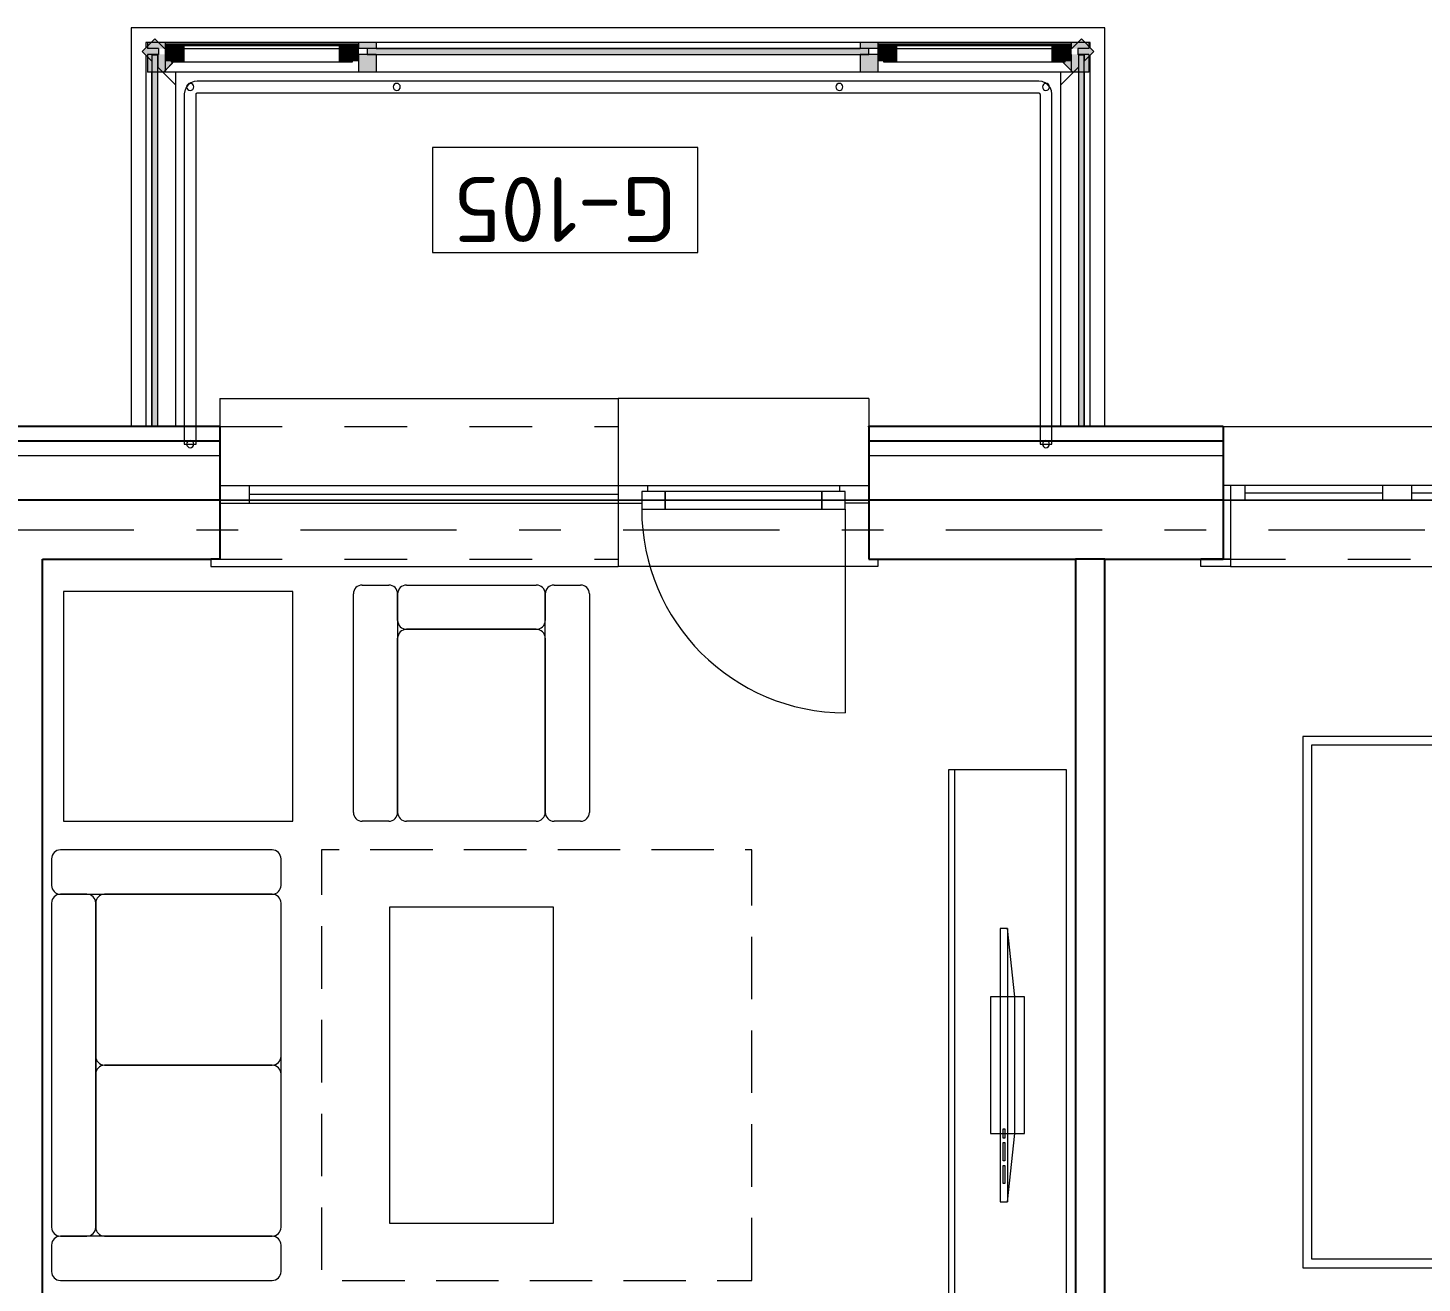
# Model space of a CAD drawing. Header units: millimetres. Extents: x 18162 to 3540582, y 72188 to 247925.
# Drawn here: x 356494 to 361219, y 94094 to 98346 of the extents above; entities that cross this region are included whole.
import ezdxf
from ezdxf.enums import TextEntityAlignment as Align

# ---------------------------------------------------------------- set-up
doc = ezdxf.new("R2010")
doc.units = ezdxf.units.MM
doc.header["$MEASUREMENT"] = 0
doc.set_wipeout_variables(frame=1)
for name, pattern in [('Dashed', [423.333333, 211.666667, -211.666667]), ('Double Dashed', [1093.611073, 529.166651, -211.666656, 141.111112, -211.666656]), ('Hidden Line', [317.5, 211.666667, -105.833333]), ('Wipeout_Contour', [1000, 0, -1000])]:
    doc.linetypes.add(name, pattern=pattern)
for name, color, linetype in [('Archicad Windows', 7, 'Continuous'), ('Archicad Zone Stamps', 7, 'Continuous'), ('Finish - Wall', 7, 'Continuous'), ('Interior - Furniture', 7, 'Continuous'), ('Interior - Stair & Railing', 7, 'Continuous'), ('Model Unit - Zone A', 7, 'Continuous'), ('Structural - Bearing', 7, 'Continuous'), ('Structural - Grid', 7, 'Continuous')]:
    doc.layers.add(name, color=color, linetype=linetype)
doc.styles.add('GENERATED_STYLE_2', font='')
doc.styles.add('GENERATED_STYLE_3', font='', dxfattribs={"width": 0.8})
doc.styles.get('GENERATED_STYLE_2').set_extended_font_data('ISOCPEUR MON')
doc.styles.get('GENERATED_STYLE_3').set_extended_font_data('ISOCPEUR MON')

# ---------------------------------------------------------------- blocks, each defined once
blk = doc.blocks.new('Carpet 27[27]_3', base_point=(358947.7, 95561.1))
at = {"layer": 'Interior - Furniture', "color": 7, "linetype": 'Hidden Line', "lineweight": 5, "flags": 128}
blk.add_lwpolyline([(358947.7, 94102.8), (358947.7, 95561.1), (357489.4, 95561.1), (357489.4, 94102.8)], close=True, dxfattribs=at)
blk = doc.blocks.new('Тагт - 50%_G-105_40_3', base_point=(358314.8, 97762.7))
at = {"layer": 'Archicad Zone Stamps', "color": 7, "linetype": 'Continuous', "lineweight": 5}
for p, q in [((358764.8, 97940.1), (357864.8, 97940.1)), ((357864.8, 97940.1), (357864.8, 97585.3)), ((358764.8, 97585.3), (358764.8, 97940.1)), ((357864.8, 97585.3), (358764.8, 97585.3))]:
    blk.add_line(p, q, dxfattribs=at)
at = {"layer": 'Archicad Zone Stamps', "color": 7, "lineweight": 5, "style": 'GENERATED_STYLE_2'}
for tag, p in [('DUMMY_861', (357941.6, 97620.8)), ('ROOM_NUMBER', (358314.8, 97620.8))]:
    blk.add_attdef(tag, text='', height=220, rotation=180, dxfattribs=at).set_placement(p, align=Align.TOP_CENTER)
blk = doc.blocks.new('Window with Sidelight 27[10]_3', base_point=(318570.5, 0))
at = {"layer": 'Archicad Windows', "color": 7, "linetype": 'Continuous', "lineweight": 13}
for p, q in [((360544, 96995.7), (362144, 96995.7)), ((360544, 96995.7), (360544, 96945.7)), ((362144, 96995.7), (362144, 96945.7)), ((360544, 96945.7), (360544, 96895.7)), ((362144, 96945.7), (362144, 96895.7)), ((360544, 96895.7), (360544, 96795.7)), ((362144, 96895.7), (362144, 96795.7)), ((360569, 96795.7), (360544, 96795.7)), ((360544, 96795.7), (360544, 96745.7)), ((360544, 96795.7), (360544, 96745.7)), ((360619, 96795.7), (360569, 96795.7)), ((360569, 96795.7), (360569, 96745.7)), ((360619, 96745.7), (360619, 96795.7)), ((361084, 96795.7), (360619, 96795.7)), ((360619, 96770.7), (361084, 96770.7)), ((361134, 96795.7), (361084, 96795.7)), ((361084, 96795.7), (361084, 96745.7)), ((361184, 96795.7), (361134, 96795.7)), ((361184, 96745.7), (361184, 96795.7)), ((362069, 96795.7), (361184, 96795.7)), ((361184, 96770.7), (362069, 96770.7)), ((362119, 96795.7), (362069, 96795.7)), ((362069, 96795.7), (362069, 96745.7)), ((362144, 96795.7), (362119, 96795.7)), ((362119, 96795.7), (362119, 96745.7)), ((362144, 96795.7), (362144, 96745.7)), ((362144, 96795.7), (362144, 96745.7)), ((360544, 96545.7), (360544, 96745.7)), ((360544, 96745.7), (360569, 96745.7)), ((360544, 96745.7), (360569, 96745.7)), ((360544, 96745.7), (360544, 96545.7)), ((360544, 96745.7), (360544, 96545.7)), ((360569, 96745.7), (360569, 96545.7)), ((360569, 96745.7), (360619, 96745.7)), ((360619, 96745.7), (361084, 96745.7)), ((361084, 96745.7), (361134, 96745.7)), ((361134, 96745.7), (361184, 96745.7)), ((361184, 96745.7), (362069, 96745.7)), ((362069, 96745.7), (362119, 96745.7)), ((362119, 96545.7), (362119, 96745.7)), ((362119, 96745.7), (362144, 96745.7)), ((362119, 96745.7), (362144, 96745.7)), ((362144, 96745.7), (362144, 96545.7)), ((362144, 96745.7), (362144, 96545.7)), ((362144, 96745.7), (362144, 96545.7)), ((360469, 96520.7), (360469, 96545.7)), ((360469, 96545.7), (360569, 96545.7)), ((360544, 96545.7), (360469, 96545.7)), ((360544, 96545.7), (360469, 96545.7)), ((360569, 96545.7), (360544, 96545.7)), ((360569, 96545.7), (360569, 96520.7)), ((362144, 96545.7), (362119, 96545.7)), ((362119, 96545.7), (362219, 96545.7)), ((362119, 96520.7), (362119, 96545.7)), ((362144, 96545.7), (362219, 96545.7)), ((362144, 96545.7), (362219, 96545.7)), ((362219, 96545.7), (362219, 96520.7)), ((360569, 96520.7), (360469, 96520.7)), ((360569, 96520.7), (362119, 96520.7)), ((362219, 96520.7), (362119, 96520.7))]:
    blk.add_line(p, q, dxfattribs=at)
at = {"layer": 'Archicad Windows', "color": 7, "linetype": 'Dashed', "lineweight": 13}
blk.add_line((360544, 96545.7), (362144, 96545.7), dxfattribs=at)
blk = doc.blocks.new('Terrace Door 01 27[11]_3', base_point=(318570.5, 0))
at = {"layer": 'Archicad Windows', "color": 7, "linetype": 'Continuous', "lineweight": 13}
for p, q in [((357144, 97090.7), (358494, 97090.7)), ((357144, 97090.7), (357144, 96995.7)), ((358494, 97090.7), (358494, 96795.7)), ((359344, 97090.7), (358494, 97090.7)), ((359344, 97090.7), (359344, 96995.7)), ((357144, 96795.7), (359344, 96795.7)), ((357144, 96795.7), (357144, 96735.7)), ((357244, 96795.7), (357244, 96735.7)), ((357244, 96765.7), (358494, 96765.7)), ((358494, 96795.7), (358494, 96735.7)), ((358594, 96795.7), (358594, 96775.7)), ((358654, 96775.7), (358654, 96715.7)), ((359184, 96775.7), (359184, 96715.7)), ((359244, 96795.7), (359244, 96775.7)), ((359344, 96795.7), (359344, 96735.7)), ((357144, 96735.7), (357244, 96735.7)), ((357244, 96735.7), (358494, 96735.7)), ((358494, 96735.7), (358494, 96520.7)), ((358494, 96735.7), (358494, 96520.7)), ((358494, 96735.7), (358574, 96735.7)), ((358654, 96745.7), (359184, 96745.7)), ((359344, 96735.7), (359264, 96735.7)), ((359264, 96715.7), (359264, 96025.7)), ((357114, 96545.7), (357114, 96520.7)), ((359374, 96545.7), (359374, 96520.7)), ((357114, 96520.7), (358494, 96520.7)), ((359374, 96520.7), (358494, 96520.7))]:
    blk.add_line(p, q, dxfattribs=at)
at = {"layer": 'Archicad Windows', "color": 7, "linetype": 'Dashed', "lineweight": 13}
for p, q in [((357144, 96995.7), (358494, 96995.7)), ((357144, 96545.7), (358494, 96545.7))]:
    blk.add_line(p, q, dxfattribs=at)
at = {"layer": 'Archicad Windows', "color": 7, "linetype": 'Continuous', "lineweight": 13, "flags": 128}
for points in [[(358574, 96775.7), (358574, 96715.7), (358654, 96715.7), (358654, 96775.7)], [(358654, 96775.7), (358654, 96715.7), (359184, 96715.7), (359184, 96775.7)], [(359184, 96775.7), (359184, 96715.7), (359264, 96715.7), (359264, 96775.7)]]:
    blk.add_lwpolyline(points, close=True, dxfattribs=at)
at = {"layer": 'Archicad Windows', "color": 7, "linetype": 'Continuous', "lineweight": 13}
blk.add_arc((359264, 96715.7), 690, 180, 270, dxfattribs=at)
blk = doc.blocks.new('Bed Layout 27[79]_3', base_point=(362814, 95045.7))
at = {"layer": 'Interior - Furniture', "color": 7, "linetype": 'Continuous', "lineweight": 5}
for p, q in [((362394, 96445.7), (362394, 95945.7)), ((362814, 96445.7), (362394, 96445.7)), ((362814, 95945.7), (362814, 96445.7)), ((360814, 95945.7), (360814, 94145.7)), ((362814, 95945.7), (360814, 95945.7)), ((362194, 95915.7), (360844, 95915.7)), ((360844, 95915.7), (360844, 95045.7)), ((362374, 95735.7), (362194, 95915.7)), ((362194, 95915.7), (362194, 95735.7)), ((362394, 95945.7), (362814, 95945.7)), ((362814, 94145.7), (362814, 95945.7)), ((362374, 95735.7), (362194, 95735.7)), ((362374, 95045.7), (362374, 95735.7)), ((360844, 95045.7), (360844, 94175.7)), ((362374, 94355.7), (362374, 95045.7)), ((362194, 94175.7), (362374, 94355.7)), ((362194, 94175.7), (362194, 94355.7)), ((362374, 94355.7), (362194, 94355.7)), ((360844, 94175.7), (362194, 94175.7)), ((360814, 94145.7), (362814, 94145.7))]:
    blk.add_line(p, q, dxfattribs=at)
at = {"layer": 'Interior - Furniture', "color": 7, "linetype": 'Continuous', "lineweight": 5, "flags": 128}
blk.add_lwpolyline([(362604, 96095.7, 1), (362604, 96295.7, 1)], format="xyb", close=True, dxfattribs=at)
for points in [[(362374, 95105.7), (362754, 95105.7), (362754, 95885.7), (362334, 95885.7), (362334, 95775.7), (362374, 95735.7)], [(362374, 94355.7), (362334, 94315.7), (362334, 94205.7), (362754, 94205.7), (362754, 94985.7), (362374, 94985.7)]]:
    blk.add_lwpolyline(points, close=True, dxfattribs=at)
blk = doc.blocks.new('Coffee Table 04 27[85]_3', base_point=(358275.2, 95366.7))
at = {"layer": 'Interior - Furniture', "color": 7, "linetype": 'Continuous', "lineweight": 5, "flags": 128}
blk.add_lwpolyline([(358275.2, 95366.7), (357718.9, 95366.7), (357718.9, 94297.3), (358275.2, 94297.3)], close=True, dxfattribs=at)
blk = doc.blocks.new('Sofa 01 27[86]_3', base_point=(356574, 94102.8))
at = {"layer": 'Interior - Furniture', "color": 7, "linetype": 'Continuous', "lineweight": 5}
for p, q in [((357321.8, 95561.1), (356604, 95561.1)), ((356574, 95531.1), (356574, 95441.1)), ((357351.8, 95441.1), (357351.8, 95531.1)), ((356694, 95411.1), (356604, 95411.1)), ((356604, 95411.1), (357321.8, 95411.1)), ((357321.8, 95411.1), (356754, 95411.1)), ((357321.8, 95411.1), (356754, 95411.1)), ((356574, 95381.1), (356574, 94282.8)), ((356724, 95381.1), (356724, 94862)), ((356724, 95381.1), (356724, 94282.8)), ((356724, 94282.8), (356724, 95381.1)), ((357351.8, 94862), (357351.8, 95381.1)), ((357351.8, 94282.8), (357351.8, 95381.1)), ((357321.8, 94832), (356754, 94832)), ((356754, 94832), (357321.8, 94832)), ((356724, 94802), (356724, 94282.8)), ((357351.8, 94282.8), (357351.8, 94802)), ((356574, 94222.8), (356574, 94132.8)), ((356604, 94252.8), (356694, 94252.8)), ((357321.8, 94252.8), (356604, 94252.8)), ((356754, 94252.8), (357321.8, 94252.8)), ((356754, 94252.8), (357321.8, 94252.8)), ((357351.8, 94132.8), (357351.8, 94222.8)), ((356604, 94102.8), (357321.8, 94102.8))]:
    blk.add_line(p, q, dxfattribs=at)
for centre, start, end in [((356604, 95531.1), 90, 180), ((357321.8, 95531.1), 0, 90), ((356604, 95441.1), 180, 270), ((357321.8, 95441.1), 270, 0), ((356604, 95381.1), 90, 180), ((356694, 95381.1), 0, 90), ((356754, 95381.1), 90, 180), ((356754, 95381.1), 90, 180), ((357321.8, 95381.1), 0, 90), ((357321.8, 95381.1), 0, 90), ((356754, 94862), 180, 270), ((356754, 94802), 90, 180), ((357321.8, 94862), 270, 0), ((357321.8, 94802), 0, 90), ((356604, 94282.8), 180, 270), ((356694, 94282.8), 270, 0), ((356754, 94282.8), 180, 270), ((356754, 94282.8), 180, 270), ((357321.8, 94282.8), 270, 0), ((357321.8, 94282.8), 270, 0), ((356604, 94222.8), 90, 180), ((357321.8, 94222.8), 0, 90), ((356604, 94132.8), 180, 270), ((357321.8, 94132.8), 270, 0)]:
    blk.add_arc(centre, 30, start, end, dxfattribs=at)
blk = doc.blocks.new('Sofa 01 27[87]_3', base_point=(358397, 96458.4))
at = {"layer": 'Interior - Furniture', "color": 7, "linetype": 'Continuous', "lineweight": 5}
for p, q in [((357627, 96458.4), (357717, 96458.4)), ((357777, 96458.4), (358217, 96458.4)), ((358277, 96458.4), (358367, 96458.4)), ((357597, 95688.4), (357597, 96428.4)), ((357747, 96338.4), (357747, 96428.4)), ((357747, 96428.4), (357747, 95688.4)), ((358247, 96428.4), (358247, 96338.4)), ((358247, 95688.4), (358247, 96428.4)), ((358397, 96428.4), (358397, 95688.4)), ((357777, 96308.4), (358217, 96308.4)), ((357777, 96308.4), (358217, 96308.4)), ((358217, 96308.4), (357777, 96308.4)), ((357747, 95688.4), (357747, 96278.4)), ((357747, 95688.4), (357747, 96278.4)), ((358247, 96278.4), (358247, 95688.4)), ((358247, 96278.4), (358247, 95688.4)), ((357717, 95658.4), (357627, 95658.4)), ((358217, 95658.4), (357777, 95658.4)), ((358217, 95658.4), (357777, 95658.4)), ((358367, 95658.4), (358277, 95658.4))]:
    blk.add_line(p, q, dxfattribs=at)
for centre, start, end in [((357627, 96428.4), 90, 180), ((357717, 96428.4), 0, 90), ((357777, 96428.4), 90, 180), ((358217, 96428.4), 0, 90), ((358277, 96428.4), 90, 180), ((358367, 96428.4), 0, 90), ((357777, 96338.4), 180, 270), ((358217, 96338.4), 270, 0), ((357777, 96278.4), 90, 180), ((357777, 96278.4), 90, 180), ((358217, 96278.4), 0, 90), ((358217, 96278.4), 0, 90), ((357627, 95688.4), 180, 270), ((357717, 95688.4), 270, 0), ((357777, 95688.4), 180, 270), ((357777, 95688.4), 180, 270), ((358217, 95688.4), 270, 0), ((358217, 95688.4), 270, 0), ((358277, 95688.4), 180, 270), ((358367, 95688.4), 270, 0)]:
    blk.add_arc(centre, 30, start, end, dxfattribs=at)
blk = doc.blocks.new('Coffee Table 04 27[88]_3', base_point=(357392.1, 96436.1))
at = {"layer": 'Interior - Furniture', "color": 7, "linetype": 'Continuous', "lineweight": 5, "flags": 128}
blk.add_lwpolyline([(357392.1, 96436.1), (356614.4, 96436.1), (356614.4, 95658.4), (357392.1, 95658.4)], close=True, dxfattribs=at)
blk = doc.blocks.new('TV Stand Mounted 27[89]_3', base_point=(359614, 95832))
at = {"layer": 'Interior - Furniture', "color": 7, "linetype": 'Continuous', "lineweight": 5}
blk.add_line((359634, 95832), (359634, 93832), dxfattribs=at)
at = {"layer": 'Interior - Furniture', "color": 7, "linetype": 'Continuous', "lineweight": 5, "flags": 128}
blk.add_lwpolyline([(359614, 95832), (359614, 93832), (360014, 93832), (360014, 95832)], close=True, dxfattribs=at)
blk = doc.blocks.new('Flat Panel TV 27[90]_3', base_point=(359789, 95294.7))
at = {"layer": 'Interior - Furniture', "color": 7, "linetype": 'Continuous', "lineweight": 5}
for p, q in [((359814, 95294.7), (359814, 94369.2)), ((359799, 94585.2), (359799, 94616)), ((359799, 94616), (359805.2, 94616)), ((359805.2, 94616), (359805.2, 94585.2)), ((359805.2, 94585.2), (359799, 94585.2)), ((359799, 94508), (359799, 94569.7)), ((359799, 94569.7), (359805.2, 94569.7)), ((359805.2, 94569.7), (359805.2, 94508)), ((359805.2, 94508), (359799, 94508)), ((359799, 94430.9), (359799, 94492.6)), ((359799, 94492.6), (359805.2, 94492.6)), ((359805.2, 94492.6), (359805.2, 94430.9)), ((359805.2, 94430.9), (359799, 94430.9))]:
    blk.add_line(p, q, dxfattribs=at)
at = {"layer": 'Interior - Furniture', "color": 7, "linetype": 'Continuous', "lineweight": 5, "flags": 128}
for points in [[(359789, 95294.7), (359789, 94369.2), (359814, 94369.2), (359839, 94600.6), (359839, 95063.4), (359814, 95294.7)], [(359756.1, 95063.4), (359756.1, 94600.6), (359871.8, 94600.6), (359871.8, 95063.4)]]:
    blk.add_lwpolyline(points, close=True, dxfattribs=at)
blk = doc.blocks.new('Standard grid marker[171]_3', base_point=(336732.8, 96645.7))
at = {"layer": 'Structural - Grid', "color": 13, "linetype": 'Double Dashed', "lineweight": 13}
blk.add_line((337732.8, 96645.7), (372294.9, 96645.7), dxfattribs=at)
at = {"layer": 'Structural - Grid', "color": 13, "lineweight": 13, "style": 'GENERATED_STYLE_3'}
blk.add_attdef('AC_MarkerText_1', text='', height=250, rotation=180, dxfattribs=at).set_placement((373594.9, 96520.7), align=Align.TOP_CENTER)

msp = doc.modelspace()

# ---------------------------------------------------------------- linework, layer by layer
at = {"layer": 'Finish - Wall', "color": 7, "linetype": 'Continuous', "lineweight": 13}
for p, q in [((356994, 96935.7), (356894, 96935.7)), ((360094, 96935.7), (359994, 96935.7))]:
    msp.add_line(p, q, dxfattribs=at)
at = {"layer": 'Interior - Stair & Railing', "color": 7, "linetype": 'Continuous', "lineweight": 13}
for p, q in [((357026.6, 98135.3), (357025.3, 98132.4)), ((357029.9, 98143.3), (357026.6, 98135.3)), ((357037, 98152.6), (357029.9, 98143.3)), ((357046.4, 98159.8), (357037, 98152.6)), ((357057.3, 98164.3), (357046.4, 98159.8)), ((357067.7, 98165.7), (357057.3, 98164.3)), ((357069, 98165.7), (357067.7, 98165.7)), ((357085, 98165.7), (357069, 98165.7)), ((359877.9, 98165.7), (357085, 98165.7)), ((359894, 98165.7), (359877.9, 98165.7)), ((359920.3, 98165.7), (359894, 98165.7)), ((359930.7, 98164.3), (359920.3, 98165.7)), ((359933.6, 98163.1), (359930.7, 98164.3)), ((359941.6, 98159.8), (359933.6, 98163.1)), ((359950.9, 98152.6), (359941.6, 98159.8)), ((359958.1, 98143.3), (359950.9, 98152.6)), ((359962.6, 98132.4), (359958.1, 98143.3)), ((357025.3, 98132.4), (357024, 98122)), ((357024, 98122), (357024, 98095.7)), ((357024, 98095.7), (357024, 98079.6)), ((357064, 98119.8), (357064.3, 98121.9)), ((357064, 98119.4), (357064, 98119.8)), ((357064, 98095.7), (357064, 98119.4)), ((357064, 98079.6), (357064, 98095.7)), ((357064.3, 98121.9), (357064.8, 98123.1)), ((357064.8, 98123.1), (357065.6, 98124.1)), ((357065.6, 98124.1), (357066.6, 98124.9)), ((357066.6, 98124.9), (357067.7, 98125.3)), ((357067.7, 98125.3), (357070.3, 98125.7)), ((357070.3, 98125.7), (357085, 98125.7)), ((357085, 98125.7), (359877.9, 98125.7)), ((359877.9, 98125.7), (359894, 98125.7)), ((359894, 98125.7), (359917.7, 98125.7)), ((359917.7, 98125.7), (359918.1, 98125.6)), ((359918.1, 98125.6), (359920.2, 98125.3)), ((359920.2, 98125.3), (359921.4, 98124.9)), ((359921.4, 98124.9), (359922.4, 98124.1)), ((359922.4, 98124.1), (359923.2, 98123.1)), ((359923.2, 98123.1), (359923.6, 98121.9)), ((359923.6, 98121.9), (359924, 98119.4)), ((359924, 98119.4), (359924, 98104.6)), ((359964, 98122), (359962.6, 98132.4)), ((359964, 98120.7), (359964, 98122)), ((359964, 98104.6), (359964, 98120.7))]:
    msp.add_line(p, q, dxfattribs=at)
at = {"layer": 'Interior - Stair & Railing', "color": 7, "linetype": 'Continuous', "lineweight": 13, "flags": 128}
for points in [[(357056, 98145.7, 1), (357032, 98145.7, 1)], [(357744, 98133.7, 1), (357744, 98157.7, 1)], [(359244, 98133.7, 1), (359244, 98157.7, 1)], [(359944, 98133.7, 1), (359944, 98157.7, 1)]]:
    msp.add_lwpolyline(points, format="xyb", close=True, dxfattribs=at)
at = {"layer": 'Structural - Bearing', "color": 7, "linetype": 'Continuous', "lineweight": 13, "flags": 128}
for points in [[(360144, 98345.7), (356844, 98345.7), (356844, 96745.7), (360144, 96745.7)], [(339344, 96745.7), (339344, 78545.7), (369544, 78545.7), (369544, 96745.7), (356344, 96745.7), (356344, 92545.7), (353844, 92545.7), (353844, 96745.7)]]:
    msp.add_lwpolyline(points, close=True, dxfattribs=at)

# ---------------------------------------------------------------- block references
at = {"layer": 'Interior - Furniture', "color": 7, "linetype": 'Continuous', "lineweight": 5}
for name, p in [('Coffee Table 04 27[88]_3', (357392.1, 96436.1)), ('Sofa 01 27[87]_3', (358397, 96458.4)), ('Bed Layout 27[79]_3', (362814, 95045.7)), ('TV Stand Mounted 27[89]_3', (359614, 95832)), ('Sofa 01 27[86]_3', (356574, 94102.8)), ('Coffee Table 04 27[85]_3', (358275.2, 95366.7)), ('Flat Panel TV 27[90]_3', (359789, 95294.7))]:
    msp.add_blockref(name, p, dxfattribs=at)
at = {"layer": 'Interior - Furniture', "color": 7, "linetype": 'Hidden Line', "lineweight": 5}
msp.add_blockref('Carpet 27[27]_3', (358947.7, 95561.1), dxfattribs=at)
at = {"layer": 'Model Unit - Zone A', "color": 7, "linetype": 'Continuous', "lineweight": 5}
msp.add_blockref('Тагт - 50%_G-105_40_3', (358314.8, 97762.7), dxfattribs=at).add_auto_attribs({'ROOM_NUMBER': 'G-105'})

# ---------------------------------------------------------------- next in the draw order: wipeouts: each hides what was drawn before it
at = {"color": 254, "linetype": 'Wipeout_Contour', "lineweight": 0, "ltscale": 1110556.542888961}
msp.add_wipeout([(356899, 98295.7), (356894, 98295.7), (356899, 98290.7)], dxfattribs=at).dxf.layer = 'Finish - Wall'
at = {"color": 254, "linetype": 'Wipeout_Contour', "lineweight": 0, "ltscale": 1119796.508137034}
msp.add_wipeout([(360089, 98290.7), (360094, 98295.7), (360089, 98295.7)], dxfattribs=at).dxf.layer = 'Finish - Wall'
at = {"color": 254, "linetype": 'Wipeout_Contour', "lineweight": 0, "ltscale": 1486828.901198426}
msp.add_wipeout([(359314, 98255.7), (357674, 98255.7), (357674, 98195.7), (359314, 98195.7)], dxfattribs=at).dxf.layer = 'Finish - Wall'
at = {"color": 254, "linetype": 'Wipeout_Contour', "lineweight": 0, "ltscale": 1480919.995433639}
msp.add_wipeout([(356953, 98195.7), (356952.3, 98195), (356994, 98153.2), (356994, 98195.7)], dxfattribs=at).dxf.layer = 'Finish - Wall'
at = {"color": 254, "linetype": 'Wipeout_Contour', "lineweight": 0, "ltscale": 1865833.077426937}
msp.add_wipeout([(359994, 98153.2), (360035.7, 98195), (360035, 98195.7), (360029, 98195.7), (359994, 98195.7)], dxfattribs=at).dxf.layer = 'Finish - Wall'

# ---------------------------------------------------------------- next in the draw order: linework, layer by layer
at = {"layer": 'Finish - Wall', "color": 7, "linetype": 'Continuous', "lineweight": 13, "flags": 128}
msp.add_lwpolyline([(359314, 98195.7), (357674, 98195.7)], dxfattribs=at)

# ---------------------------------------------------------------- next in the draw order: wipeouts: each hides what was drawn before it
at = {"color": 254, "linetype": 'Wipeout_Contour', "lineweight": 0, "ltscale": 1480731.747314631}
msp.add_wipeout([(356894, 98295.7), (356894, 98278.1), (356899, 98283.1), (356899, 98290.7)], dxfattribs=at).dxf.layer = 'Finish - Wall'
at = {"color": 254, "linetype": 'Wipeout_Contour', "lineweight": 0, "ltscale": 1486892.336841953}
msp.add_wipeout([(357674, 98275.7), (359314, 98275.7), (359314, 98295.7), (357674, 98295.7)], dxfattribs=at).dxf.layer = 'Finish - Wall'
at = {"color": 254, "linetype": 'Wipeout_Contour', "lineweight": 0, "ltscale": 1493056.908359266}
msp.add_wipeout([(360089, 98290.7), (360089, 98283.1), (360094, 98278.1), (360094, 98295.7)], dxfattribs=at).dxf.layer = 'Finish - Wall'
at = {"color": 254, "linetype": 'Wipeout_Contour', "lineweight": 0, "ltscale": 2222673.637263429}
msp.add_wipeout([(356959, 98195.7), (357614, 98195.7), (357614, 98255.7), (356976.4, 98255.7), (356994.7, 98237.4), (356959, 98201.7)], dxfattribs=at).dxf.layer = 'Finish - Wall'
at = {"color": 254, "linetype": 'Wipeout_Contour', "lineweight": 0, "ltscale": 2237807.741124851}
msp.add_wipeout([(360011.5, 98255.7), (359374, 98255.7), (359374, 98195.7), (360029, 98195.7), (360029, 98201.7), (359993.3, 98237.4)], dxfattribs=at).dxf.layer = 'Finish - Wall'

# ---------------------------------------------------------------- next in the draw order: linework, layer by layer
at = {"layer": 'Finish - Wall', "color": 7, "linetype": 'Continuous', "lineweight": 13}
for p, q in [((357674, 98195.7), (357614, 98195.7)), ((359374, 98195.7), (359314, 98195.7))]:
    msp.add_line(p, q, dxfattribs=at)
at = {"layer": 'Finish - Wall', "color": 7, "linetype": 'Continuous', "lineweight": 13, "flags": 128}
for points in [[(356899, 98295.7), (356894, 98295.7)], [(356894, 98295.7), (356894, 98278.1)], [(360094, 98295.7), (360089, 98295.7)], [(360094, 98278.1), (360094, 98295.7)]]:
    msp.add_lwpolyline(points, dxfattribs=at)

# ---------------------------------------------------------------- next in the draw order: wipeouts: each hides what was drawn before it
at = {"color": 254, "linetype": 'Wipeout_Contour', "lineweight": 0, "ltscale": 1482234.567682272}
msp.add_wipeout([(356959, 98275.7), (357614, 98275.7), (357614, 98295.7), (356959, 98295.7)], dxfattribs=at).dxf.layer = 'Finish - Wall'
at = {"color": 254, "linetype": 'Wipeout_Contour', "lineweight": 0, "ltscale": 1491550.779090185}
msp.add_wipeout([(359374, 98275.7), (360029, 98275.7), (360029, 98295.7), (359374, 98295.7)], dxfattribs=at).dxf.layer = 'Finish - Wall'
at = {"color": 254, "linetype": 'Wipeout_Contour', "lineweight": 0, "ltscale": 1850463.20705397}
msp.add_wipeout([(356934, 96995.7), (356994, 96995.7), (356994, 98153.2), (356951.5, 98195.7), (356934, 98195.7)], dxfattribs=at).dxf.layer = 'Finish - Wall'
at = {"color": 254, "linetype": 'Wipeout_Contour', "lineweight": 0, "ltscale": 1865248.305855405}
msp.add_wipeout([(359994, 96995.7), (360054, 96995.7), (360054, 98195.7), (360036.4, 98195.7), (359994, 98153.2)], dxfattribs=at).dxf.layer = 'Finish - Wall'

# ---------------------------------------------------------------- next in the draw order: linework, layer by layer
at = {"layer": 'Finish - Wall', "color": 7, "linetype": 'Continuous', "lineweight": 13}
for p, q in [((356994, 96995.7), (356994, 96935.7)), ((359994, 96995.7), (359994, 96935.7))]:
    msp.add_line(p, q, dxfattribs=at)
at = {"layer": 'Finish - Wall', "color": 7, "linetype": 'Continuous', "lineweight": 13, "flags": 128}
for points in [[(357614, 98195.7), (356959, 98195.7)], [(356994, 98195.7), (356994, 98153.2)], [(360029, 98195.7), (359374, 98195.7)], [(359994, 98153.2), (359994, 98195.7)], [(356994, 98153.2), (356994, 96995.7)], [(359994, 96995.7), (359994, 98153.2)]]:
    msp.add_lwpolyline(points, dxfattribs=at)

# ---------------------------------------------------------------- next in the draw order: wipeouts: each hides what was drawn before it
at = {"color": 254, "linetype": 'Wipeout_Contour', "lineweight": 0, "ltscale": 2220383.030773554}
msp.add_wipeout([(356894, 96995.7), (356914, 96995.7), (356914, 98195.7), (356899, 98195.7), (356899, 98248.2), (356894, 98253.2)], dxfattribs=at).dxf.layer = 'Finish - Wall'
at = {"color": 254, "linetype": 'Wipeout_Contour', "lineweight": 0, "ltscale": 2238808.457104443}
msp.add_wipeout([(360074, 96995.7), (360094, 96995.7), (360094, 98253.2), (360089, 98248.2), (360089, 98195.7), (360074, 98195.7)], dxfattribs=at).dxf.layer = 'Finish - Wall'

# ---------------------------------------------------------------- next in the draw order: linework, layer by layer
at = {"layer": 'Finish - Wall', "color": 7, "linetype": 'Continuous', "lineweight": 13}
for p, q in [((356899, 98295.7), (356899, 98275.7)), ((360089, 98295.7), (360089, 98275.7))]:
    msp.add_line(p, q, dxfattribs=at)

# ---------------------------------------------------------------- next in the draw order: wipeouts: each hides what was drawn before it
at = {"color": 254, "linetype": 'Wipeout_Contour', "lineweight": 0, "ltscale": 1482227.678556825}
msp.add_wipeout([(357644, 98275.7), (356936.4, 98275.7), (356936.4, 98255.7), (357644, 98255.7)], dxfattribs=at).dxf.layer = 'Finish - Wall'
at = {"color": 254, "linetype": 'Wipeout_Contour', "lineweight": 0, "ltscale": 1480097.479955765}
msp.add_wipeout([(356914, 96975.7), (356934, 96975.7), (356934, 98195.7), (356914, 98195.7)], dxfattribs=at).dxf.layer = 'Finish - Wall'
at = {"color": 254, "linetype": 'Wipeout_Contour', "lineweight": 0, "ltscale": 1492216.482815241}
msp.add_wipeout([(360054, 96975.7), (360074, 96975.7), (360074, 98195.7), (360054, 98195.7)], dxfattribs=at).dxf.layer = 'Finish - Wall'

# ---------------------------------------------------------------- next in the draw order: hatches: boundary and pattern name
at = {"layer": 'Finish - Wall', "linetype": 'Continuous', "lineweight": 9}
for points in [[(356959, 98275.7), (356959, 98295.7), (356899, 98295.7), (356899, 98275.7)], [(356959, 98255.7), (356899, 98255.7), (356899, 98195.7), (356959, 98195.7)], [(356934, 96975.7), (356914, 96975.7), (356914, 96995.7), (356894, 96995.7), (356894, 96935.7), (356994, 96935.7), (356994, 96995.7), (356934, 96995.7)], [(360054, 96975.7), (360054, 96995.7), (359994, 96995.7), (359994, 96935.7), (360094, 96935.7), (360094, 96995.7), (360074, 96995.7), (360074, 96975.7)]]:
    msp.add_hatch(color=7, dxfattribs=at).paths.add_polyline_path(points)
at = {"layer": 'Finish - Wall', "linetype": 'Continuous', "lineweight": 13}
msp.add_hatch(color=7, dxfattribs=at).paths.add_polyline_path([(356914, 96975.7), (356934, 96975.7), (356934, 98253.2), (356914, 98253.2)])

# ---------------------------------------------------------------- next in the draw order: linework, layer by layer
at = {"layer": 'Finish - Wall', "color": 7, "linetype": 'Continuous', "lineweight": 13}
for p, q in [((356924, 98308.1), (356881.5, 98265.7)), ((356959, 98295.7), (356899, 98295.7)), ((356936.4, 98275.7), (356899, 98275.7)), ((356924, 98308.1), (356956.4, 98275.7)), ((356936.4, 98275.7), (356936.4, 98255.7)), ((356959, 98275.7), (356956.4, 98275.7)), ((356959, 98295.7), (356959, 98275.7)), ((357614, 98295.7), (357614, 98275.7)), ((356881.5, 98265.7), (356914, 98233.2)), ((356899, 98255.7), (356899, 98195.7)), ((356936.4, 98255.7), (356899, 98255.7)), ((356914, 98253.2), (356914, 98233.2)), ((356934, 98253.2), (356914, 98253.2)), ((356934, 98253.2), (356934, 98213.2)), ((356994.7, 98237.4), (356952.3, 98195)), ((356976.4, 98255.7), (356959, 98255.7)), ((356959, 98255.7), (356959, 98195.7)), ((356976.4, 98255.7), (356994.7, 98237.4)), ((357614, 98255.7), (357614, 98195.7)), ((360089, 98255.7), (360089, 98195.7)), ((356959, 98195.7), (356899, 98195.7)), ((356934, 98213.2), (356952.3, 98195)), ((360089, 98195.7), (360029, 98195.7)), ((360054, 98213.2), (360035.7, 98195)), ((356894, 96995.7), (356894, 96935.7)), ((356914, 96995.7), (356894, 96995.7)), ((356914, 96995.7), (356914, 96975.7)), ((356934, 96975.7), (356914, 96975.7)), ((356934, 96995.7), (356934, 96975.7)), ((356994, 96995.7), (356934, 96995.7)), ((360054, 96995.7), (359994, 96995.7)), ((360054, 96995.7), (360054, 96975.7)), ((360074, 96975.7), (360054, 96975.7)), ((360074, 96995.7), (360074, 96975.7)), ((360094, 96995.7), (360074, 96995.7)), ((360094, 96995.7), (360094, 96935.7))]:
    msp.add_line(p, q, dxfattribs=at)
at = {"layer": 'Finish - Wall', "color": 7, "linetype": 'Continuous', "lineweight": 13, "flags": 128}
for points in [[(357614, 98295.7), (356959, 98295.7)], [(356959, 98275.7), (357614, 98275.7)], [(356894, 98253.2), (356894, 96995.7)], [(356976.4, 98255.7), (357614, 98255.7)], [(360094, 96995.7), (360094, 98253.2)], [(356914, 96995.7), (356914, 98195.7)], [(356934, 96995.7), (356934, 98195.7)], [(356994, 98153.2), (356952.3, 98195)], [(360035.7, 98195), (359994, 98153.2)], [(360054, 98195.7), (360054, 96995.7)], [(360074, 98195.7), (360074, 96995.7)]]:
    msp.add_lwpolyline(points, dxfattribs=at)
msp.add_lwpolyline([(356914, 96975.7), (356934, 96975.7), (356934, 98253.2), (356914, 98253.2)], close=True, dxfattribs=at)

# ---------------------------------------------------------------- next in the draw order: wipeouts: each hides what was drawn before it
at = {"color": 254, "linetype": 'Wipeout_Contour', "lineweight": 0, "ltscale": 1486871.205095547}
msp.add_wipeout([(359344, 98255.7), (359344, 98275.7), (357644, 98275.7), (357644, 98255.7)], dxfattribs=at).dxf.layer = 'Finish - Wall'

# ---------------------------------------------------------------- next in the draw order: hatches: boundary and pattern name
at = {"layer": 'Finish - Wall', "linetype": 'Continuous', "lineweight": 9}
for points in [[(357674, 98275.7), (357674, 98295.7), (357614, 98295.7), (357614, 98275.7)], [(357674, 98255.7), (357614, 98255.7), (357614, 98195.7), (357674, 98195.7)]]:
    msp.add_hatch(color=7, dxfattribs=at).paths.add_polyline_path(points)

# ---------------------------------------------------------------- next in the draw order: linework, layer by layer
at = {"layer": 'Finish - Wall', "color": 7, "linetype": 'Continuous', "lineweight": 13}
for p, q in [((357674, 98295.7), (357614, 98295.7)), ((357674, 98275.7), (357614, 98275.7)), ((357674, 98295.7), (357674, 98275.7)), ((359314, 98295.7), (359314, 98275.7)), ((357674, 98255.7), (357614, 98255.7)), ((357674, 98255.7), (357674, 98195.7)), ((359314, 98255.7), (359314, 98195.7))]:
    msp.add_line(p, q, dxfattribs=at)
at = {"layer": 'Finish - Wall', "color": 7, "linetype": 'Continuous', "lineweight": 13, "flags": 128}
for points in [[(359314, 98295.7), (357674, 98295.7)], [(357674, 98275.7), (359314, 98275.7)], [(357674, 98255.7), (359314, 98255.7)]]:
    msp.add_lwpolyline(points, dxfattribs=at)

# ---------------------------------------------------------------- next in the draw order: wipeouts: each hides what was drawn before it
at = {"color": 254, "linetype": 'Wipeout_Contour', "lineweight": 0, "ltscale": 1482205.384253304}
msp.add_wipeout([(357024, 98285.7), (357024, 98230.7), (357549, 98230.7), (357549, 98285.7)], dxfattribs=at).dxf.layer = 'Archicad Windows'
at = {"color": 254, "linetype": 'Wipeout_Contour', "lineweight": 0, "ltscale": 1491515.373534981}
msp.add_wipeout([(359344, 98275.7), (359344, 98255.7), (360051.5, 98255.7), (360051.5, 98275.7)], dxfattribs=at).dxf.layer = 'Finish - Wall'
at = {"color": 254, "linetype": 'Wipeout_Contour', "lineweight": 0, "ltscale": 1477789.137425067}
msp.add_wipeout([(355844, 96945.7), (357144, 96945.7), (357144, 96995.7), (355844, 96995.7)], dxfattribs=at).dxf.layer = 'Structural - Bearing'

# ---------------------------------------------------------------- next in the draw order: hatches: boundary and pattern name
at = {"layer": 'Finish - Wall', "linetype": 'Continuous', "lineweight": 13}
for points in [[(357644, 98275.7), (357644, 98255.7), (359344, 98255.7), (359344, 98275.7)], [(360074, 98253.2), (360054, 98253.2), (360054, 96975.7), (360074, 96975.7)]]:
    msp.add_hatch(color=7, dxfattribs=at).paths.add_polyline_path(points)
at = {"layer": 'Finish - Wall', "linetype": 'Continuous', "lineweight": 9}
for points in [[(359374, 98275.7), (359374, 98295.7), (359314, 98295.7), (359314, 98275.7)], [(360089, 98275.7), (360089, 98295.7), (360029, 98295.7), (360029, 98275.7)], [(359374, 98255.7), (359314, 98255.7), (359314, 98195.7), (359374, 98195.7)], [(360089, 98255.7), (360029, 98255.7), (360029, 98195.7), (360089, 98195.7)]]:
    msp.add_hatch(color=7, dxfattribs=at).paths.add_polyline_path(points)

# ---------------------------------------------------------------- next in the draw order: linework, layer by layer
at = {"layer": 'Archicad Windows', "color": 7, "linetype": 'Continuous', "lineweight": 13}
msp.add_line((357024, 98230.7), (357549, 98230.7), dxfattribs=at)
at = {"layer": 'Finish - Wall', "color": 7, "linetype": 'Continuous', "lineweight": 13}
for p, q in [((359374, 98295.7), (359314, 98295.7)), ((359374, 98275.7), (359314, 98275.7)), ((359374, 98295.7), (359374, 98275.7)), ((360029, 98295.7), (360029, 98275.7)), ((360089, 98295.7), (360029, 98295.7)), ((360031.5, 98275.7), (360029, 98275.7)), ((360064, 98308.1), (360031.5, 98275.7)), ((360051.5, 98275.7), (360051.5, 98255.7)), ((360089, 98275.7), (360051.5, 98275.7)), ((360064, 98308.1), (360106.4, 98265.7)), ((359374, 98255.7), (359314, 98255.7)), ((359374, 98255.7), (359374, 98195.7)), ((360011.5, 98255.7), (359993.3, 98237.4)), ((359993.3, 98237.4), (360035.7, 98195)), ((360029, 98255.7), (360011.5, 98255.7)), ((360029, 98255.7), (360029, 98195.7)), ((360089, 98255.7), (360051.5, 98255.7)), ((360054, 98253.2), (360054, 98213.2)), ((360074, 98253.2), (360054, 98253.2)), ((360106.4, 98265.7), (360074, 98233.2)), ((360074, 98253.2), (360074, 98233.2))]:
    msp.add_line(p, q, dxfattribs=at)
at = {"layer": 'Finish - Wall', "color": 7, "linetype": 'Continuous', "lineweight": 13, "flags": 128}
for points in [[(357644, 98275.7), (357644, 98255.7), (359344, 98255.7), (359344, 98275.7)], [(360074, 98253.2), (360054, 98253.2), (360054, 96975.7), (360074, 96975.7)]]:
    msp.add_lwpolyline(points, close=True, dxfattribs=at)
for points in [[(360029, 98295.7), (359374, 98295.7)], [(359374, 98275.7), (360029, 98275.7)], [(359374, 98255.7), (360011.5, 98255.7)]]:
    msp.add_lwpolyline(points, dxfattribs=at)
at = {"layer": 'Structural - Bearing', "color": 7, "linetype": 'Continuous', "lineweight": 25, "flags": 128}
msp.add_lwpolyline([(357144, 96995.7), (355844, 96995.7)], dxfattribs=at)
at = {"layer": 'Structural - Bearing', "color": 7, "linetype": 'Continuous', "lineweight": 25}
msp.add_point((357144, 96995.7), dxfattribs=at)

# ---------------------------------------------------------------- next in the draw order: wipeouts: each hides what was drawn before it
at = {"color": 254, "linetype": 'Wipeout_Contour', "lineweight": 0, "ltscale": 1482237.209266285}
msp.add_wipeout([(357569, 98290.7), (357004, 98290.7), (357004, 98285.7), (357569, 98285.7)], dxfattribs=at).dxf.layer = 'Archicad Windows'
at = {"color": 254, "linetype": 'Wipeout_Contour', "lineweight": 0, "ltscale": 1477736.654923264}
msp.add_wipeout([(355844, 96895.7), (357144, 96895.7), (357144, 96945.7), (355844, 96945.7)], dxfattribs=at).dxf.layer = 'Structural - Bearing'

# ---------------------------------------------------------------- next in the draw order: hatches: boundary and pattern name
at = {"layer": 'Archicad Windows', "linetype": 'Continuous', "lineweight": 9}
for points in [[(356959, 98235.7), (356979, 98235.7), (356979, 98285.7), (357004, 98285.7), (357004, 98290.7), (356959, 98290.7)], [(356979, 98230.7), (357024, 98230.7), (357024, 98285.7), (356979, 98285.7)], [(357594, 98285.7), (357549, 98285.7), (357549, 98230.7), (357594, 98230.7)], [(357614, 98290.7), (357569, 98290.7), (357569, 98285.7), (357594, 98285.7), (357594, 98235.7), (357614, 98235.7)]]:
    msp.add_hatch(color=7, dxfattribs=at).paths.add_polyline_path(points)
at = {"layer": 'Finish - Wall', "linetype": 'Continuous', "lineweight": 9}
msp.add_hatch(color=7, dxfattribs=at).paths.add_polyline_path([(356914, 98233.2), (356914, 98253.2), (356934, 98253.2), (356934, 98213.2), (356952.3, 98195), (356994.7, 98237.4), (356976.4, 98255.7), (356936.4, 98255.7), (356936.4, 98275.7), (356956.4, 98275.7), (356924, 98308.1), (356881.5, 98265.7)])

# ---------------------------------------------------------------- next in the draw order: linework, layer by layer
at = {"layer": 'Archicad Windows', "color": 7, "linetype": 'Continuous', "lineweight": 13}
for p, q in [((357549, 98285.7), (357024, 98285.7)), ((357024, 98275.7), (357549, 98275.7))]:
    msp.add_line(p, q, dxfattribs=at)
at = {"layer": 'Archicad Windows', "color": 7, "linetype": 'Continuous', "lineweight": 13, "flags": 128}
for points in [[(356959, 98235.7), (356979, 98235.7), (356979, 98285.7), (357004, 98285.7), (357004, 98290.7), (356959, 98290.7)], [(356979, 98230.7), (357024, 98230.7), (357024, 98285.7), (356979, 98285.7)], [(357569, 98290.7), (357004, 98290.7), (357004, 98285.7), (357569, 98285.7)], [(357594, 98285.7), (357549, 98285.7), (357549, 98230.7), (357594, 98230.7)], [(357614, 98290.7), (357569, 98290.7), (357569, 98285.7), (357594, 98285.7), (357594, 98235.7), (357614, 98235.7)]]:
    msp.add_lwpolyline(points, close=True, dxfattribs=at)
at = {"layer": 'Interior - Stair & Railing', "color": 7, "linetype": 'Continuous', "lineweight": 13}
for p, q in [((357024, 98079.6), (357024, 96935.7)), ((357064, 96935.7), (357064, 98079.6)), ((357024, 96935.7), (357064, 96935.7))]:
    msp.add_line(p, q, dxfattribs=at)
at = {"layer": 'Interior - Stair & Railing', "color": 7, "linetype": 'Continuous', "lineweight": 13, "flags": 128}
msp.add_lwpolyline([(357056, 96935.7, 1), (357032, 96935.7, 1)], format="xyb", close=True, dxfattribs=at)
at = {"layer": 'Structural - Bearing', "color": 7, "linetype": 'Continuous', "lineweight": 25}
msp.add_line((357144, 96945.7), (355844, 96945.7), dxfattribs=at)

# ---------------------------------------------------------------- next in the draw order: wipeouts: each hides what was drawn before it
at = {"color": 254, "linetype": 'Wipeout_Contour', "lineweight": 0, "ltscale": 1491521.778127292}
msp.add_wipeout([(359439, 98285.7), (359439, 98230.7), (359964, 98230.7), (359964, 98285.7)], dxfattribs=at).dxf.layer = 'Archicad Windows'
at = {"color": 254, "linetype": 'Wipeout_Contour', "lineweight": 0, "ltscale": 1491109.665622153}
msp.add_wipeout([(359344, 96945.7), (360544, 96945.7), (360544, 96995.7), (359344, 96995.7)], dxfattribs=at).dxf.layer = 'Structural - Bearing'
at = {"color": 254, "linetype": 'Wipeout_Contour', "lineweight": 0, "ltscale": 1477631.790814801}
msp.add_wipeout([(355844, 96745.7), (357144, 96745.7), (357144, 96895.7), (355844, 96895.7)], dxfattribs=at).dxf.layer = 'Structural - Bearing'

# ---------------------------------------------------------------- next in the draw order: linework, layer by layer
at = {"layer": 'Archicad Windows', "color": 7, "linetype": 'Continuous', "lineweight": 13}
msp.add_line((359439, 98230.7), (359964, 98230.7), dxfattribs=at)
at = {"layer": 'Structural - Bearing', "color": 7, "linetype": 'Continuous', "lineweight": 13}
msp.add_line((357144, 96895.7), (355844, 96895.7), dxfattribs=at)
at = {"layer": 'Structural - Bearing', "color": 7, "linetype": 'Continuous', "lineweight": 25, "flags": 128}
msp.add_lwpolyline([(360544, 96995.7), (359344, 96995.7)], dxfattribs=at)
at = {"layer": 'Structural - Bearing', "color": 7, "linetype": 'Continuous', "lineweight": 25}
msp.add_point((359344, 96995.7), dxfattribs=at)

# ---------------------------------------------------------------- next in the draw order: wipeouts: each hides what was drawn before it
at = {"color": 254, "linetype": 'Wipeout_Contour', "lineweight": 0, "ltscale": 1491553.404303076}
msp.add_wipeout([(359984, 98290.7), (359419, 98290.7), (359419, 98285.7), (359984, 98285.7)], dxfattribs=at).dxf.layer = 'Archicad Windows'
at = {"color": 254, "linetype": 'Wipeout_Contour', "lineweight": 0, "ltscale": 1491057.652035157}
msp.add_wipeout([(359344, 96895.7), (360544, 96895.7), (360544, 96945.7), (359344, 96945.7)], dxfattribs=at).dxf.layer = 'Structural - Bearing'
at = {"color": 254, "linetype": 'Wipeout_Contour', "lineweight": 0, "ltscale": 1477448.498996992}
msp.add_wipeout([(357144, 96745.7), (355844, 96745.7), (355844, 96545.7), (357144, 96545.7)], dxfattribs=at).dxf.layer = 'Structural - Bearing'

# ---------------------------------------------------------------- next in the draw order: hatches: boundary and pattern name
at = {"layer": 'Archicad Windows', "linetype": 'Continuous', "lineweight": 9}
for points in [[(359374, 98235.7), (359394, 98235.7), (359394, 98285.7), (359419, 98285.7), (359419, 98290.7), (359374, 98290.7)], [(359394, 98230.7), (359439, 98230.7), (359439, 98285.7), (359394, 98285.7)], [(360009, 98285.7), (359964, 98285.7), (359964, 98230.7), (360009, 98230.7)], [(360029, 98290.7), (359984, 98290.7), (359984, 98285.7), (360009, 98285.7), (360009, 98235.7), (360029, 98235.7)]]:
    msp.add_hatch(color=7, dxfattribs=at).paths.add_polyline_path(points)
at = {"layer": 'Finish - Wall', "linetype": 'Continuous', "lineweight": 9}
msp.add_hatch(color=7, dxfattribs=at).paths.add_polyline_path([(360031.5, 98275.7), (360051.5, 98275.7), (360051.5, 98255.7), (360011.5, 98255.7), (359993.3, 98237.4), (360035.7, 98195), (360054, 98213.2), (360054, 98253.2), (360074, 98253.2), (360074, 98233.2), (360106.4, 98265.7), (360064, 98308.1)])

# ---------------------------------------------------------------- next in the draw order: linework, layer by layer
at = {"layer": 'Archicad Windows', "color": 7, "linetype": 'Continuous', "lineweight": 13}
for p, q in [((359964, 98285.7), (359439, 98285.7)), ((359439, 98275.7), (359964, 98275.7))]:
    msp.add_line(p, q, dxfattribs=at)
at = {"layer": 'Archicad Windows', "color": 7, "linetype": 'Continuous', "lineweight": 13, "flags": 128}
for points in [[(359374, 98235.7), (359394, 98235.7), (359394, 98285.7), (359419, 98285.7), (359419, 98290.7), (359374, 98290.7)], [(359394, 98230.7), (359439, 98230.7), (359439, 98285.7), (359394, 98285.7)], [(359984, 98290.7), (359419, 98290.7), (359419, 98285.7), (359984, 98285.7)], [(360009, 98285.7), (359964, 98285.7), (359964, 98230.7), (360009, 98230.7)], [(360029, 98290.7), (359984, 98290.7), (359984, 98285.7), (360009, 98285.7), (360009, 98235.7), (360029, 98235.7)]]:
    msp.add_lwpolyline(points, close=True, dxfattribs=at)
at = {"layer": 'Interior - Stair & Railing', "color": 7, "linetype": 'Continuous', "lineweight": 13}
for p, q in [((359924, 98104.6), (359924, 96935.7)), ((359964, 96935.7), (359964, 98104.6)), ((359924, 96935.7), (359964, 96935.7))]:
    msp.add_line(p, q, dxfattribs=at)
at = {"layer": 'Interior - Stair & Railing', "color": 7, "linetype": 'Continuous', "lineweight": 13, "flags": 128}
msp.add_lwpolyline([(359932, 96935.7, 1), (359956, 96935.7, 1)], format="xyb", close=True, dxfattribs=at)
at = {"layer": 'Structural - Bearing', "color": 7, "linetype": 'Continuous', "lineweight": 25}
for p, q in [((357144, 96995.7), (357144, 96545.7)), ((360544, 96995.7), (360544, 96945.7)), ((360544, 96945.7), (359344, 96945.7)), ((357144, 96745.7), (355844, 96745.7)), ((357144, 96545.7), (357114, 96545.7))]:
    msp.add_line(p, q, dxfattribs=at)
at = {"layer": 'Structural - Bearing', "color": 7, "linetype": 'Continuous', "lineweight": 25, "flags": 128}
msp.add_lwpolyline([(356544, 96545.7), (357114, 96545.7)], dxfattribs=at)

# ---------------------------------------------------------------- next in the draw order: wipeouts: each hides what was drawn before it
at = {"color": 254, "linetype": 'Wipeout_Contour', "lineweight": 0, "ltscale": 1864264.544673519}
msp.add_wipeout([(359344, 96745.7), (360544, 96745.7), (360544, 96795.7), (360544, 96895.7), (359344, 96895.7)], dxfattribs=at).dxf.layer = 'Structural - Bearing'

# ---------------------------------------------------------------- next in the draw order: linework, layer by layer
at = {"layer": 'Structural - Bearing', "color": 7, "linetype": 'Continuous', "lineweight": 25}
for p, q in [((360544, 96945.7), (360544, 96895.7)), ((360544, 96895.7), (360544, 96795.7))]:
    msp.add_line(p, q, dxfattribs=at)
at = {"layer": 'Structural - Bearing', "color": 7, "linetype": 'Continuous', "lineweight": 13}
msp.add_line((360544, 96895.7), (359344, 96895.7), dxfattribs=at)

# ---------------------------------------------------------------- next in the draw order: wipeouts: each hides what was drawn before it
at = {"color": 254, "linetype": 'Wipeout_Contour', "lineweight": 0, "ltscale": 1490772.070419815}
msp.add_wipeout([(359344, 96545.7), (360544, 96545.7), (360544, 96745.7), (359344, 96745.7)], dxfattribs=at).dxf.layer = 'Structural - Bearing'
at = {"color": 254, "linetype": 'Wipeout_Contour', "lineweight": 0, "ltscale": 1473129.99584862}
msp.add_wipeout([(356544, 96545.7), (356344, 96545.7), (356344, 88545.7), (356544, 88545.7)], dxfattribs=at).dxf.layer = 'Structural - Bearing'

# ---------------------------------------------------------------- next in the draw order: linework, layer by layer
at = {"layer": 'Structural - Bearing', "color": 7, "linetype": 'Continuous', "lineweight": 25}
for p, q in [((359344, 96995.7), (359344, 96545.7)), ((360544, 96795.7), (360544, 96745.7)), ((360544, 96745.7), (359344, 96745.7)), ((360544, 96745.7), (360544, 96545.7)), ((359344, 96545.7), (359374, 96545.7)), ((360544, 96545.7), (360469, 96545.7))]:
    msp.add_line(p, q, dxfattribs=at)
at = {"layer": 'Structural - Bearing', "color": 7, "linetype": 'Continuous', "lineweight": 25, "flags": 128}
for points in [[(356544, 91245.7), (356544, 96545.7)], [(359374, 96545.7), (360544, 96545.7)]]:
    msp.add_lwpolyline(points, dxfattribs=at)

# ---------------------------------------------------------------- next in the draw order: block references
at = {"layer": 'Archicad Windows', "color": 7, "linetype": 'Continuous', "lineweight": 13}
for name in ['Terrace Door 01 27[11]_3', 'Window with Sidelight 27[10]_3']:
    msp.add_blockref(name, (318570.5, 0), dxfattribs=at)

# ---------------------------------------------------------------- next in the draw order: wipeouts: each hides what was drawn before it
at = {"color": 254, "linetype": 'Wipeout_Contour', "lineweight": 0, "ltscale": 1489216.156952545}
msp.add_wipeout([(360144, 92545.7), (360144, 96545.7), (360044, 96545.7), (360044, 92545.7)], dxfattribs=at).dxf.layer = 'Structural - Bearing'

# ---------------------------------------------------------------- next in the draw order: linework, layer by layer
at = {"layer": 'Structural - Bearing', "color": 7, "linetype": 'Continuous', "lineweight": 25, "flags": 128}
for points in [[(360144, 96545.7), (360044, 96545.7)], [(360044, 96545.7), (360044, 92545.7)], [(360144, 92545.7), (360144, 96545.7)]]:
    msp.add_lwpolyline(points, dxfattribs=at)

# ---------------------------------------------------------------- next in the draw order: block references
at = {"layer": 'Structural - Grid', "color": 13, "linetype": 'Continuous', "lineweight": 13}
msp.add_blockref('Standard grid marker[171]_3', (336732.8, 96645.7), dxfattribs=at)

doc.saveas('drawing.dxf')
